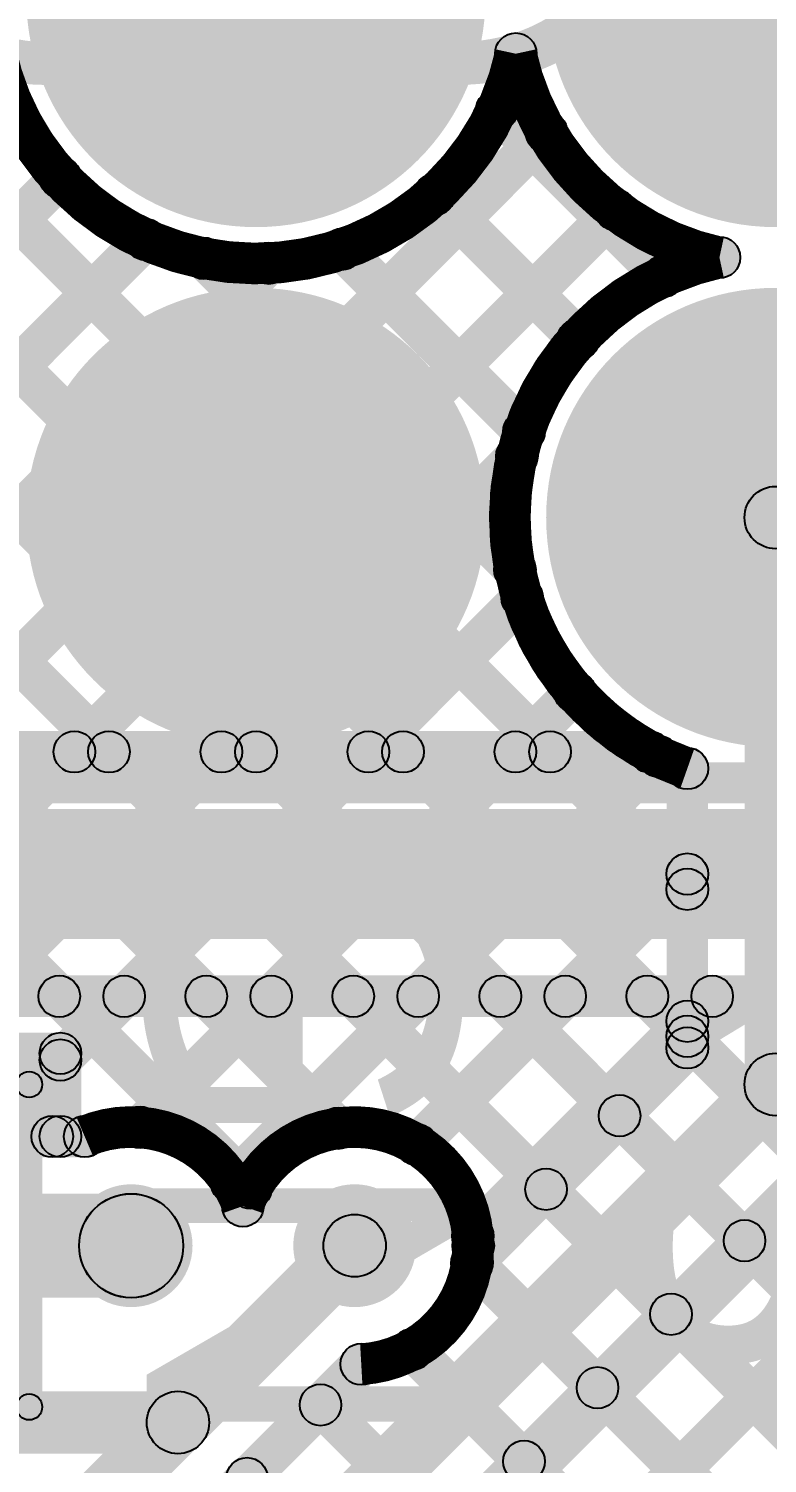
# Model space of a CAD drawing. Header units: millimetres. Extents: x -0.28 to 3.03, y -0.05 to 3.12.
# Drawn here: x 0.7173 to 0.8594, y 2.5072 to 2.783 of the extents above; entities that cross this region are included whole.
import ezdxf

# ---------------------------------------------------------------- set-up
doc = ezdxf.new("R2010")
doc.units = ezdxf.units.MM
doc.header["$MEASUREMENT"] = 0
for name, color, linetype in [('BottomLayer', 5, 'Continuous'), ('BottomSolder', 6, 'Continuous'), ('PadHoleLayer', 156, 'Continuous'), ('TopLayer', 1, 'Continuous'), ('TopOverlay', 2, 'Continuous'), ('TopPaste', 8, 'Continuous'), ('TopSolder', 216, 'Continuous'), ('ViaHoleLayer', 16, 'Continuous')]:
    doc.layers.add(name, color=color, linetype=linetype)

# ---------------------------------------------------------------- blocks, each defined once
blk = doc.blocks.new('HDR2X3_1')
at = {"layer": 'BottomLayer'}
h = blk.add_hatch(color=5, dxfattribs=at)
edge = h.paths.add_edge_path()
edge.add_arc((-0.1, 0.05), 0.04016, 0, 360)
h = blk.add_hatch(color=5, dxfattribs=at)
edge = h.paths.add_edge_path()
edge.add_arc((0, 0.05), 0.04016, 0, 360)
h = blk.add_hatch(color=5, dxfattribs=at)
edge = h.paths.add_edge_path()
edge.add_arc((0.1, 0.05), 0.04016, 0, 360)
blk.add_hatch(color=5, dxfattribs=at).paths.add_polyline_path([(-0.14016, -0.00984), (-0.05984, -0.00984), (-0.05984, -0.09016), (-0.14016, -0.09016)])
h = blk.add_hatch(color=5, dxfattribs=at)
edge = h.paths.add_edge_path()
edge.add_arc((0, -0.05), 0.04016, 0, 360)
h = blk.add_hatch(color=5, dxfattribs=at)
edge = h.paths.add_edge_path()
edge.add_arc((0.1, -0.05), 0.04016, 0, 360)
at = {"layer": 'BottomSolder'}
h = blk.add_hatch(color=6, dxfattribs=at)
edge = h.paths.add_edge_path()
edge.add_arc((-0.1, 0.05), 0.04416, 0, 360)
h = blk.add_hatch(color=6, dxfattribs=at)
edge = h.paths.add_edge_path()
edge.add_arc((0, 0.05), 0.04416, 0, 360)
h = blk.add_hatch(color=6, dxfattribs=at)
edge = h.paths.add_edge_path()
edge.add_arc((0.1, 0.05), 0.04416, 0, 360)
blk.add_hatch(color=6, dxfattribs=at).paths.add_polyline_path([(-0.14416, -0.00584), (-0.05584, -0.00584), (-0.05584, -0.09416), (-0.14416, -0.09416)])
h = blk.add_hatch(color=6, dxfattribs=at)
edge = h.paths.add_edge_path()
edge.add_arc((0, -0.05), 0.04416, 0, 360)
h = blk.add_hatch(color=6, dxfattribs=at)
edge = h.paths.add_edge_path()
edge.add_arc((0.1, -0.05), 0.04416, 0, 360)
at = {"layer": 'PadHoleLayer'}
h = blk.add_hatch(color=156, dxfattribs=at)
edge = h.paths.add_edge_path()
edge.add_arc((-0.1, 0.05), 0.02008, 0, 360)
h = blk.add_hatch(color=156, dxfattribs=at)
edge = h.paths.add_edge_path()
edge.add_arc((0, 0.05), 0.02008, 0, 360)
h = blk.add_hatch(color=156, dxfattribs=at)
edge = h.paths.add_edge_path()
edge.add_arc((0.1, 0.05), 0.02008, 0, 360)
h = blk.add_hatch(color=156, dxfattribs=at)
edge = h.paths.add_edge_path()
edge.add_arc((-0.1, -0.05), 0.02008, 0, 360)
h = blk.add_hatch(color=156, dxfattribs=at)
edge = h.paths.add_edge_path()
edge.add_arc((0, -0.05), 0.02008, 0, 360)
h = blk.add_hatch(color=156, dxfattribs=at)
edge = h.paths.add_edge_path()
edge.add_arc((0.1, -0.05), 0.02008, 0, 360)
at = {"layer": 'TopLayer'}
h = blk.add_hatch(color=1, dxfattribs=at)
edge = h.paths.add_edge_path()
edge.add_arc((-0.1, 0.05), 0.04016, 0, 360)
h = blk.add_hatch(color=1, dxfattribs=at)
edge = h.paths.add_edge_path()
edge.add_arc((0, 0.05), 0.04016, 0, 360)
h = blk.add_hatch(color=1, dxfattribs=at)
edge = h.paths.add_edge_path()
edge.add_arc((0.1, 0.05), 0.04016, 0, 360)
blk.add_hatch(color=1, dxfattribs=at).paths.add_polyline_path([(-0.14016, -0.00984), (-0.05984, -0.00984), (-0.05984, -0.09016), (-0.14016, -0.09016)])
h = blk.add_hatch(color=1, dxfattribs=at)
edge = h.paths.add_edge_path()
edge.add_arc((0, -0.05), 0.04016, 0, 360)
h = blk.add_hatch(color=1, dxfattribs=at)
edge = h.paths.add_edge_path()
edge.add_arc((0.1, -0.05), 0.04016, 0, 360)
at = {"layer": 'TopOverlay'}
h = blk.add_hatch(color=2, dxfattribs=at)
edge = h.paths.add_edge_path()
edge.add_arc((-0.155, 0.101), 0.00394, 0, 360)
h = blk.add_hatch(color=2, dxfattribs=at)
edge = h.paths.add_edge_path()
edge.add_arc((-0.155, 0.101), 0.00394, 0, 360)
for points in [[(0.155, 0.10494), (0.155, 0.09706), (-0.155, 0.09706), (-0.155, 0.10494)], [(-0.15894, 0.101), (-0.15106, 0.101), (-0.15106, -0.1), (-0.15894, -0.1)], [(0.15106, 0.101), (0.15894, 0.101), (0.15894, -0.1), (0.15106, -0.1)], [(0.155, -0.09606), (0.155, -0.10394), (-0.155, -0.10394), (-0.155, -0.09606)]]:
    blk.add_hatch(color=2, dxfattribs=at).paths.add_polyline_path(points)
h = blk.add_hatch(color=2, dxfattribs=at)
edge = h.paths.add_edge_path()
edge.add_arc((0.155, 0.101), 0.00394, 0, 360)
h = blk.add_hatch(color=2, dxfattribs=at)
edge = h.paths.add_edge_path()
edge.add_arc((0.155, 0.101), 0.00394, 0, 360)
h = blk.add_hatch(color=2, dxfattribs=at)
edge = h.paths.add_edge_path()
edge.add_arc((-0.155, -0.1), 0.00394, 0, 360)
h = blk.add_hatch(color=2, dxfattribs=at)
edge = h.paths.add_edge_path()
edge.add_arc((-0.155, -0.1), 0.00394, 0, 360)
h = blk.add_hatch(color=2, dxfattribs=at)
edge = h.paths.add_edge_path()
edge.add_arc((0.155, -0.1), 0.00394, 0, 360)
h = blk.add_hatch(color=2, dxfattribs=at)
edge = h.paths.add_edge_path()
edge.add_arc((0.155, -0.1), 0.00394, 0, 360)
at = {"layer": 'TopSolder'}
h = blk.add_hatch(color=216, dxfattribs=at)
edge = h.paths.add_edge_path()
edge.add_arc((-0.1, 0.05), 0.04416, 0, 360)
h = blk.add_hatch(color=216, dxfattribs=at)
edge = h.paths.add_edge_path()
edge.add_arc((0, 0.05), 0.04416, 0, 360)
h = blk.add_hatch(color=216, dxfattribs=at)
edge = h.paths.add_edge_path()
edge.add_arc((0.1, 0.05), 0.04416, 0, 360)
blk.add_hatch(color=216, dxfattribs=at).paths.add_polyline_path([(-0.14416, -0.00584), (-0.05584, -0.00584), (-0.05584, -0.09416), (-0.14416, -0.09416)])
h = blk.add_hatch(color=216, dxfattribs=at)
edge = h.paths.add_edge_path()
edge.add_arc((0, -0.05), 0.04416, 0, 360)
h = blk.add_hatch(color=216, dxfattribs=at)
edge = h.paths.add_edge_path()
edge.add_arc((0.1, -0.05), 0.04416, 0, 360)
at = {"layer": 'TopOverlay'}
for centre in [(-0.155, 0.101), (-0.155, 0.101), (0.155, 0.101), (0.155, 0.101), (-0.155, -0.1), (-0.155, -0.1), (0.155, -0.1), (0.155, -0.1)]:
    blk.add_circle(centre, 0.00394, dxfattribs=at)
blk = doc.blocks.new('I__0805_73')
at = {"layer": 'TopLayer'}
for points in [[(-0.06299, 0.02598), (-0.01575, 0.02598), (-0.01575, -0.02598), (-0.06299, -0.02598)], [(0.01575, 0.02598), (0.06299, 0.02598), (0.06299, -0.02598), (0.01575, -0.02598)]]:
    blk.add_hatch(color=1, dxfattribs=at).paths.add_polyline_path(points)
at = {"layer": 'TopOverlay'}
h = blk.add_hatch(color=2, dxfattribs=at)
edge = h.paths.add_edge_path()
edge.add_arc((-0.06784, 0.031), 0.0025, 0, 360)
h = blk.add_hatch(color=2, dxfattribs=at)
edge = h.paths.add_edge_path()
edge.add_arc((-0.06784, 0.031), 0.0025, 0, 360)
for points in [[(-0.06784, 0.0285), (-0.06784, 0.0335), (0.068, 0.0335), (0.068, 0.0285)], [(-0.06534, -0.031), (-0.07034, -0.031), (-0.07034, 0.031), (-0.06534, 0.031)], [(0.0705, -0.031), (0.0655, -0.031), (0.0655, 0.031), (0.0705, 0.031)], [(-0.06784, -0.0335), (-0.06784, -0.0285), (0.068, -0.0285), (0.068, -0.0335)]]:
    blk.add_hatch(color=2, dxfattribs=at).paths.add_polyline_path(points)
h = blk.add_hatch(color=2, dxfattribs=at)
edge = h.paths.add_edge_path()
edge.add_arc((0.068, 0.031), 0.0025, 0, 360)
h = blk.add_hatch(color=2, dxfattribs=at)
edge = h.paths.add_edge_path()
edge.add_arc((0.068, 0.031), 0.0025, 0, 360)
h = blk.add_hatch(color=2, dxfattribs=at)
edge = h.paths.add_edge_path()
edge.add_arc((-0.06784, -0.031), 0.0025, 0, 360)
h = blk.add_hatch(color=2, dxfattribs=at)
edge = h.paths.add_edge_path()
edge.add_arc((-0.06784, -0.031), 0.0025, 0, 360)
h = blk.add_hatch(color=2, dxfattribs=at)
edge = h.paths.add_edge_path()
edge.add_arc((0.068, -0.031), 0.0025, 0, 360)
h = blk.add_hatch(color=2, dxfattribs=at)
edge = h.paths.add_edge_path()
edge.add_arc((0.068, -0.031), 0.0025, 0, 360)
at = {"layer": 'TopPaste'}
for points in [[(-0.06299, 0.02598), (-0.01575, 0.02598), (-0.01575, -0.02598), (-0.06299, -0.02598)], [(0.01575, 0.02598), (0.06299, 0.02598), (0.06299, -0.02598), (0.01575, -0.02598)]]:
    blk.add_hatch(color=8, dxfattribs=at).paths.add_polyline_path(points)
at = {"layer": 'TopSolder'}
for points in [[(-0.06699, 0.02998), (-0.01175, 0.02998), (-0.01175, -0.02998), (-0.06699, -0.02998)], [(0.01175, 0.02998), (0.06699, 0.02998), (0.06699, -0.02998), (0.01175, -0.02998)]]:
    blk.add_hatch(color=216, dxfattribs=at).paths.add_polyline_path(points)
at = {"layer": 'TopOverlay'}
for centre in [(-0.06784, 0.031), (-0.06784, 0.031), (0.068, 0.031), (0.068, 0.031), (-0.06784, -0.031), (-0.06784, -0.031), (0.068, -0.031), (0.068, -0.031)]:
    blk.add_circle(centre, 0.0025, dxfattribs=at)

msp = doc.modelspace()

# ---------------------------------------------------------------- hatches: boundary and pattern name
at = {"layer": 'BottomLayer'}
for points in [[(0.61196, 2.84392), (0.61762, 2.84957), (0.84683, 2.62036), (0.84117, 2.6147)], [(0.60117, 2.82642), (0.60683, 2.83208), (0.84683, 2.59208), (0.84117, 2.58642)], [(0.60117, 2.79814), (0.60683, 2.80379), (0.83379, 2.57683), (0.82813, 2.57117)], [(0.60117, 2.76985), (0.60683, 2.77551), (0.81965, 2.56269), (0.81399, 2.55703)], [(0.80451, 2.7645), (0.81017, 2.77016), (0.84216, 2.73817), (0.8365, 2.73251)], [(0.60683, 2.54732), (0.60117, 2.55298), (0.81408, 2.76589), (0.81974, 2.76023)], [(0.60683, 2.63218), (0.60117, 2.63783), (0.72053, 2.75719), (0.72618, 2.75153)], [(0.79249, 2.74824), (0.79815, 2.75389), (0.82589, 2.72615), (0.82024, 2.72049)], [(0.66245, 2.57466), (0.6568, 2.58032), (0.82742, 2.75094), (0.83308, 2.74529)], [(0.60117, 2.74157), (0.60683, 2.74722), (0.77964, 2.57442), (0.77398, 2.56876)], [(0.60683, 2.60389), (0.60117, 2.60955), (0.73692, 2.74529), (0.74257, 2.73964)], [(0.77469, 2.73775), (0.78035, 2.74341), (0.81541, 2.70835), (0.80975, 2.70269)], [(0.60683, 2.57561), (0.60117, 2.58126), (0.76064, 2.74073), (0.76629, 2.73507)], [(0.74816, 2.736), (0.75381, 2.74166), (0.81366, 2.68181), (0.808, 2.67616)], [(0.60117, 2.71328), (0.60683, 2.71894), (0.76288, 2.56289), (0.75722, 2.55723)], [(0.69074, 2.57466), (0.68508, 2.58032), (0.8084, 2.70363), (0.81405, 2.69798)], [(0.60117, 2.685), (0.60683, 2.69066), (0.72466, 2.57282), (0.71901, 2.56716)], [(0.867, 2.58), (0.855, 2.58), (0.855, 2.689), (0.867, 2.689)], [(0.71152, 2.56716), (0.70587, 2.57282), (0.80941, 2.67636), (0.81506, 2.67071)], [(0.74156, 2.56892), (0.7359, 2.57457), (0.81958, 2.65825), (0.82523, 2.65259)], [(0.75918, 2.55825), (0.75352, 2.56391), (0.83556, 2.64594), (0.84121, 2.64028)], [(0.848, 2.58704), (0.84, 2.58704), (0.84, 2.64075), (0.848, 2.64075)], [(0.57324, 2.25917), (0.56758, 2.26483), (0.93467, 2.63192), (0.94033, 2.62626)], [(0.7948, 2.56559), (0.78914, 2.57125), (0.84117, 2.62327), (0.84683, 2.61762)], [(0.69837, 2.35602), (0.69271, 2.36168), (0.93467, 2.60364), (0.94033, 2.59798)], [(0.80556, 2.54807), (0.7999, 2.55372), (0.84117, 2.59499), (0.84683, 2.58933)], [(0.80538, 2.54277), (0.79973, 2.54843), (0.84117, 2.58987), (0.84683, 2.58421)], [(0.78124, 2.49176), (0.77276, 2.50024), (0.85676, 2.58424), (0.86524, 2.57576)], [(0.7054, 2.56599), (0.7054, 2.57399), (0.72807, 2.57399), (0.72807, 2.56599)], [(0.79187, 2.48117), (0.78621, 2.48683), (0.87017, 2.57079), (0.87583, 2.56513)], [(0.6794, 2.53899), (0.6794, 2.55899), (0.73699, 2.55899), (0.73699, 2.53899)], [(0.74406, 2.54192), (0.72992, 2.55606), (0.72993, 2.55607), (0.74407, 2.54193)], [(0.75024, 2.51076), (0.74176, 2.51924), (0.77576, 2.55324), (0.78424, 2.54476)], [(0.85217, 2.54713), (0.85783, 2.55279), (0.90869, 2.50193), (0.90304, 2.49627)], [(0.83803, 2.53299), (0.84369, 2.53865), (0.89455, 2.48779), (0.88889, 2.48213)], [(0.82389, 2.51885), (0.82955, 2.52451), (0.88041, 2.47364), (0.87475, 2.46799)], [(0.59403, 2.509), (0.59403, 2.521), (0.746, 2.521), (0.746, 2.509)], [(0.80975, 2.50471), (0.8154, 2.51036), (0.86627, 2.4595), (0.86061, 2.45384)]]:
    msp.add_hatch(color=5, dxfattribs=at).paths.add_polyline_path(points)
h = msp.add_hatch(color=5, dxfattribs=at)
edge = h.paths.add_edge_path()
edge.add_arc((0.811, 2.77818), 0.004, 0, 360)
h = msp.add_hatch(color=5, dxfattribs=at)
edge = h.paths.add_edge_path()
edge.add_arc((0.811, 2.77818), 0.004, 0, 360)
h = msp.add_hatch(color=5, dxfattribs=at)
edge = h.paths.add_edge_path()
edge.add_arc((0.80734, 2.76733), 0.004, 0, 360)
h = msp.add_hatch(color=5, dxfattribs=at)
edge = h.paths.add_edge_path()
edge.add_arc((0.81691, 2.76306), 0.004, 0, 360)
h = msp.add_hatch(color=5, dxfattribs=at)
edge = h.paths.add_edge_path()
edge.add_arc((0.72336, 2.75436), 0.004, 0, 360)
h = msp.add_hatch(color=5, dxfattribs=at)
edge = h.paths.add_edge_path()
edge.add_arc((0.79532, 2.75106), 0.004, 0, 360)
h = msp.add_hatch(color=5, dxfattribs=at)
edge = h.paths.add_edge_path()
edge.add_arc((0.83025, 2.74812), 0.004, 0, 360)
h = msp.add_hatch(color=5, dxfattribs=at)
edge = h.paths.add_edge_path()
edge.add_arc((0.73975, 2.74247), 0.004, 0, 360)
h = msp.add_hatch(color=5, dxfattribs=at)
edge = h.paths.add_edge_path()
edge.add_arc((0.77752, 2.74058), 0.004, 0, 360)
h = msp.add_hatch(color=5, dxfattribs=at)
edge = h.paths.add_edge_path()
edge.add_arc((0.75098, 2.73883), 0.004, 0, 360)
h = msp.add_hatch(color=5, dxfattribs=at)
edge = h.paths.add_edge_path()
edge.add_arc((0.76347, 2.7379), 0.004, 0, 360)
h = msp.add_hatch(color=5, dxfattribs=at)
edge = h.paths.add_edge_path()
edge.add_arc((0.85018, 2.739), 0.004, 0, 360)
h = msp.add_hatch(color=5, dxfattribs=at)
edge = h.paths.add_edge_path()
edge.add_arc((0.85018, 2.739), 0.004, 0, 360)
h = msp.add_hatch(color=5, dxfattribs=at)
edge = h.paths.add_edge_path()
edge.add_arc((0.83933, 2.73534), 0.004, 0, 360)
h = msp.add_hatch(color=5, dxfattribs=at)
edge = h.paths.add_edge_path()
edge.add_arc((0.82306, 2.72332), 0.004, 0, 360)
h = msp.add_hatch(color=5, dxfattribs=at)
edge = h.paths.add_edge_path()
edge.add_arc((0.81258, 2.70552), 0.004, 0, 360)
h = msp.add_hatch(color=5, dxfattribs=at)
edge = h.paths.add_edge_path()
edge.add_arc((0.81122, 2.70081), 0.004, 0, 360)
h = msp.add_hatch(color=5, dxfattribs=at)
edge = h.paths.add_edge_path()
edge.add_arc((0.861, 2.689), 0.006, 0, 360)
h = msp.add_hatch(color=5, dxfattribs=at)
edge = h.paths.add_edge_path()
edge.add_arc((0.81083, 2.67898), 0.004, 0, 360)
h = msp.add_hatch(color=5, dxfattribs=at)
edge = h.paths.add_edge_path()
edge.add_arc((0.81224, 2.67353), 0.004, 0, 360)
h = msp.add_hatch(color=5, dxfattribs=at)
edge = h.paths.add_edge_path()
edge.add_arc((0.82241, 2.65542), 0.004, 0, 360)
h = msp.add_hatch(color=5, dxfattribs=at)
edge = h.paths.add_edge_path()
edge.add_arc((0.83838, 2.64311), 0.004, 0, 360)
h = msp.add_hatch(color=5, dxfattribs=at)
edge = h.paths.add_edge_path()
edge.add_arc((0.844, 2.64075), 0.004, 0, 360)
h = msp.add_hatch(color=5, dxfattribs=at)
edge = h.paths.add_edge_path()
edge.add_arc((0.844, 2.64075), 0.004, 0, 360)
h = msp.add_hatch(color=5, dxfattribs=at)
edge = h.paths.add_edge_path()
edge.add_arc((0.844, 2.62045), 0.004, 0, 360)
h = msp.add_hatch(color=5, dxfattribs=at)
edge = h.paths.add_edge_path()
edge.add_arc((0.844, 2.61753), 0.004, 0, 360)
h = msp.add_hatch(color=5, dxfattribs=at)
edge = h.paths.add_edge_path()
edge.add_arc((0.844, 2.59216), 0.004, 0, 360)
h = msp.add_hatch(color=5, dxfattribs=at)
edge = h.paths.add_edge_path()
edge.add_arc((0.844, 2.58925), 0.004, 0, 360)
h = msp.add_hatch(color=5, dxfattribs=at)
edge = h.paths.add_edge_path()
edge.add_arc((0.844, 2.58704), 0.004, 0, 360)
h = msp.add_hatch(color=5, dxfattribs=at)
edge = h.paths.add_edge_path()
edge.add_arc((0.844, 2.58704), 0.004, 0, 360)
h = msp.add_hatch(color=5, dxfattribs=at)
edge = h.paths.add_edge_path()
edge.add_arc((0.861, 2.58), 0.006, 0, 360)
h = msp.add_hatch(color=5, dxfattribs=at)
edge = h.paths.add_edge_path()
edge.add_arc((0.861, 2.58), 0.006, 0, 360)
h = msp.add_hatch(color=5, dxfattribs=at)
edge = h.paths.add_edge_path()
edge.add_arc((0.83096, 2.574), 0.004, 0, 360)
h = msp.add_hatch(color=5, dxfattribs=at)
edge = h.paths.add_edge_path()
edge.add_arc((0.72183, 2.56999), 0.004, 0, 360)
h = msp.add_hatch(color=5, dxfattribs=at)
edge = h.paths.add_edge_path()
edge.add_arc((0.72807, 2.56999), 0.004, 0, 360)
h = msp.add_hatch(color=5, dxfattribs=at)
edge = h.paths.add_edge_path()
edge.add_arc((0.72807, 2.56999), 0.004, 0, 360)
h = msp.add_hatch(color=5, dxfattribs=at)
edge = h.paths.add_edge_path()
edge.add_arc((0.73873, 2.57175), 0.004, 0, 360)
h = msp.add_hatch(color=5, dxfattribs=at)
edge = h.paths.add_edge_path()
edge.add_arc((0.77681, 2.57159), 0.004, 0, 360)
h = msp.add_hatch(color=5, dxfattribs=at)
edge = h.paths.add_edge_path()
edge.add_arc((0.79197, 2.56842), 0.004, 0, 360)
h = msp.add_hatch(color=5, dxfattribs=at)
edge = h.paths.add_edge_path()
edge.add_arc((0.75635, 2.56108), 0.004, 0, 360)
h = msp.add_hatch(color=5, dxfattribs=at)
edge = h.paths.add_edge_path()
edge.add_arc((0.76005, 2.56006), 0.004, 0, 360)
h = msp.add_hatch(color=5, dxfattribs=at)
edge = h.paths.add_edge_path()
edge.add_arc((0.81682, 2.55986), 0.004, 0, 360)
h = msp.add_hatch(color=5, dxfattribs=at)
edge = h.paths.add_edge_path()
edge.add_arc((0.737, 2.549), 0.01181, 0, 360)
h = msp.add_hatch(color=5, dxfattribs=at)
edge = h.paths.add_edge_path()
edge.add_arc((0.7585, 2.55662), 0.004, 0, 360)
h = msp.add_hatch(color=5, dxfattribs=at)
edge = h.paths.add_edge_path()
edge.add_arc((0.7585, 2.55662), 0.004, 0, 360)
h = msp.add_hatch(color=5, dxfattribs=at)
edge = h.paths.add_edge_path()
edge.add_arc((0.78, 2.549), 0.01181, 0, 360)
h = msp.add_hatch(color=5, dxfattribs=at)
edge = h.paths.add_edge_path()
edge.add_arc((0.73699, 2.54899), 0.01, 0, 360)
h = msp.add_hatch(color=5, dxfattribs=at)
edge = h.paths.add_edge_path()
edge.add_arc((0.73699, 2.54899), 0.01, 0, 360)
h = msp.add_hatch(color=5, dxfattribs=at)
edge = h.paths.add_edge_path()
edge.add_arc((0.737, 2.549), 0.01, 0, 360)
h = msp.add_hatch(color=5, dxfattribs=at)
edge = h.paths.add_edge_path()
edge.add_arc((0.78, 2.549), 0.006, 0, 360)
h = msp.add_hatch(color=5, dxfattribs=at)
edge = h.paths.add_edge_path()
edge.add_arc((0.80273, 2.55089), 0.004, 0, 360)
h = msp.add_hatch(color=5, dxfattribs=at)
edge = h.paths.add_edge_path()
edge.add_arc((0.80281, 2.549), 0.004, 0, 360)
h = msp.add_hatch(color=5, dxfattribs=at)
edge = h.paths.add_edge_path()
edge.add_arc((0.80281, 2.549), 0.004, 0, 360)
h = msp.add_hatch(color=5, dxfattribs=at)
edge = h.paths.add_edge_path()
edge.add_arc((0.855, 2.54996), 0.004, 0, 360)
h = msp.add_hatch(color=5, dxfattribs=at)
edge = h.paths.add_edge_path()
edge.add_arc((0.80256, 2.5456), 0.004, 0, 360)
h = msp.add_hatch(color=5, dxfattribs=at)
edge = h.paths.add_edge_path()
edge.add_arc((0.80256, 2.5456), 0.004, 0, 360)
h = msp.add_hatch(color=5, dxfattribs=at)
edge = h.paths.add_edge_path()
edge.add_arc((0.84086, 2.53582), 0.004, 0, 360)
h = msp.add_hatch(color=5, dxfattribs=at)
edge = h.paths.add_edge_path()
edge.add_arc((0.82672, 2.52168), 0.004, 0, 360)
h = msp.add_hatch(color=5, dxfattribs=at)
edge = h.paths.add_edge_path()
edge.add_arc((0.746, 2.515), 0.006, 0, 360)
h = msp.add_hatch(color=5, dxfattribs=at)
edge = h.paths.add_edge_path()
edge.add_arc((0.746, 2.515), 0.006, 0, 360)
h = msp.add_hatch(color=5, dxfattribs=at)
edge = h.paths.add_edge_path()
edge.add_arc((0.81258, 2.50753), 0.004, 0, 360)
at = {"layer": 'TopLayer'}
for points in [[(0.27485, 3.09617), (0.28051, 3.10183), (0.73556, 2.64677), (0.72991, 2.64112)], [(0.30314, 3.09617), (0.30879, 3.10183), (0.76385, 2.64677), (0.75819, 2.64112)], [(0.33142, 3.09617), (0.33708, 3.10183), (0.79213, 2.64677), (0.78647, 2.64112)], [(0.3597, 3.09617), (0.36536, 3.10183), (0.82042, 2.64677), (0.81476, 2.64112)], [(0.80451, 2.7645), (0.81017, 2.77016), (0.84216, 2.73817), (0.8365, 2.73251)], [(0.70062, 2.64112), (0.69497, 2.64677), (0.81408, 2.76589), (0.81974, 2.76023)], [(0.22307, 2.24841), (0.21741, 2.25407), (0.72053, 2.75719), (0.72618, 2.75153)], [(0.79249, 2.74824), (0.79815, 2.75389), (0.82589, 2.72615), (0.82024, 2.72049)], [(0.72891, 2.64112), (0.72325, 2.64677), (0.82742, 2.75094), (0.83308, 2.74529)], [(0.64405, 2.64112), (0.6384, 2.64677), (0.73692, 2.74529), (0.74257, 2.73964)], [(0.77469, 2.73775), (0.78035, 2.74341), (0.81541, 2.70835), (0.80975, 2.70269)], [(0.67234, 2.64112), (0.66668, 2.64677), (0.76064, 2.74073), (0.76629, 2.73507)], [(0.74816, 2.736), (0.75381, 2.74166), (0.81366, 2.68181), (0.808, 2.67616)], [(0.75719, 2.64112), (0.75153, 2.64677), (0.8084, 2.70363), (0.81405, 2.69798)], [(0.78548, 2.64112), (0.77982, 2.64677), (0.80941, 2.67636), (0.81506, 2.67071)], [(0.81376, 2.64112), (0.8081, 2.64677), (0.81958, 2.65825), (0.82523, 2.65259)], [(0.62468, 2.63995), (0.62468, 2.64795), (0.83677, 2.64795), (0.83677, 2.63995)], [(0.74429, 2.40194), (0.73864, 2.4076), (0.97432, 2.64329), (0.97998, 2.63763)], [(0.74429, 2.43023), (0.73864, 2.43589), (0.94512, 2.64237), (0.95077, 2.63671)], [(0.62468, 2.60795), (0.62468, 2.63295), (0.89245, 2.63295), (0.89245, 2.60795)], [(0.63441, 2.59295), (0.63441, 2.60095), (0.89245, 2.60095), (0.89245, 2.59295)], [(0.72034, 2.59412), (0.72599, 2.59977), (0.76288, 2.56289), (0.75722, 2.55723)], [(0.72622, 2.58186), (0.72057, 2.58752), (0.73282, 2.59977), (0.73848, 2.59412)], [(0.74156, 2.56892), (0.7359, 2.57457), (0.7611, 2.59977), (0.76676, 2.59412)], [(0.74276, 2.45698), (0.7371, 2.46264), (0.87424, 2.59977), (0.8799, 2.59412)], [(0.74862, 2.59412), (0.75428, 2.59977), (0.77964, 2.57442), (0.77398, 2.56876)], [(0.75918, 2.55825), (0.75352, 2.56391), (0.78939, 2.59977), (0.79504, 2.59412)], [(0.77691, 2.59412), (0.78256, 2.59977), (0.97915, 2.40319), (0.97349, 2.39753)], [(0.7948, 2.56559), (0.78914, 2.57125), (0.81767, 2.59977), (0.82333, 2.59412)], [(0.80556, 2.54807), (0.7999, 2.55372), (0.84596, 2.59977), (0.85161, 2.59412)], [(0.80519, 2.59412), (0.81085, 2.59977), (0.99329, 2.41733), (0.98763, 2.41167)], [(0.83347, 2.59412), (0.83913, 2.59977), (1.00743, 2.43147), (1.00177, 2.42582)], [(0.65415, 2.58197), (0.65415, 2.58997), (0.72339, 2.58997), (0.72339, 2.58197)], [(0.72739, 2.57), (0.71939, 2.57), (0.71939, 2.58597), (0.72739, 2.58597)], [(0.72339, 2.566), (0.72339, 2.574), (0.72808, 2.574), (0.72808, 2.566)], [(0.68878, 2.539), (0.68878, 2.559), (0.737, 2.559), (0.737, 2.539)], [(0.74407, 2.54192), (0.72992, 2.55607), (0.72993, 2.55607), (0.74407, 2.54193)], [(0.72388, 2.4844), (0.7154, 2.49288), (0.77576, 2.55324), (0.78424, 2.54476)], [(0.79976, 2.54298), (0.80542, 2.54864), (0.96501, 2.38905), (0.95935, 2.38339)], [(0.78823, 2.52622), (0.79389, 2.53188), (0.94571, 2.38006), (0.94006, 2.3744)], [(0.73947, 2.47877), (0.73381, 2.48442), (0.77844, 2.52905), (0.78409, 2.5234)], [(0.77061, 2.51556), (0.77626, 2.52122), (0.91743, 2.38006), (0.91177, 2.3744)]]:
    msp.add_hatch(color=1, dxfattribs=at).paths.add_polyline_path(points)
h = msp.add_hatch(color=1, dxfattribs=at)
edge = h.paths.add_edge_path()
edge.add_arc((0.811, 2.77818), 0.004, 0, 360)
h = msp.add_hatch(color=1, dxfattribs=at)
edge = h.paths.add_edge_path()
edge.add_arc((0.811, 2.77818), 0.004, 0, 360)
h = msp.add_hatch(color=1, dxfattribs=at)
edge = h.paths.add_edge_path()
edge.add_arc((0.80734, 2.76733), 0.004, 0, 360)
h = msp.add_hatch(color=1, dxfattribs=at)
edge = h.paths.add_edge_path()
edge.add_arc((0.81691, 2.76306), 0.004, 0, 360)
h = msp.add_hatch(color=1, dxfattribs=at)
edge = h.paths.add_edge_path()
edge.add_arc((0.72336, 2.75436), 0.004, 0, 360)
h = msp.add_hatch(color=1, dxfattribs=at)
edge = h.paths.add_edge_path()
edge.add_arc((0.79532, 2.75106), 0.004, 0, 360)
h = msp.add_hatch(color=1, dxfattribs=at)
edge = h.paths.add_edge_path()
edge.add_arc((0.83025, 2.74812), 0.004, 0, 360)
h = msp.add_hatch(color=1, dxfattribs=at)
edge = h.paths.add_edge_path()
edge.add_arc((0.73975, 2.74247), 0.004, 0, 360)
h = msp.add_hatch(color=1, dxfattribs=at)
edge = h.paths.add_edge_path()
edge.add_arc((0.77752, 2.74058), 0.004, 0, 360)
h = msp.add_hatch(color=1, dxfattribs=at)
edge = h.paths.add_edge_path()
edge.add_arc((0.75098, 2.73883), 0.004, 0, 360)
h = msp.add_hatch(color=1, dxfattribs=at)
edge = h.paths.add_edge_path()
edge.add_arc((0.76347, 2.7379), 0.004, 0, 360)
h = msp.add_hatch(color=1, dxfattribs=at)
edge = h.paths.add_edge_path()
edge.add_arc((0.85018, 2.739), 0.004, 0, 360)
h = msp.add_hatch(color=1, dxfattribs=at)
edge = h.paths.add_edge_path()
edge.add_arc((0.85018, 2.739), 0.004, 0, 360)
h = msp.add_hatch(color=1, dxfattribs=at)
edge = h.paths.add_edge_path()
edge.add_arc((0.83933, 2.73534), 0.004, 0, 360)
h = msp.add_hatch(color=1, dxfattribs=at)
edge = h.paths.add_edge_path()
edge.add_arc((0.82306, 2.72332), 0.004, 0, 360)
h = msp.add_hatch(color=1, dxfattribs=at)
edge = h.paths.add_edge_path()
edge.add_arc((0.81258, 2.70552), 0.004, 0, 360)
h = msp.add_hatch(color=1, dxfattribs=at)
edge = h.paths.add_edge_path()
edge.add_arc((0.81122, 2.70081), 0.004, 0, 360)
h = msp.add_hatch(color=1, dxfattribs=at)
edge = h.paths.add_edge_path()
edge.add_arc((0.81083, 2.67898), 0.004, 0, 360)
h = msp.add_hatch(color=1, dxfattribs=at)
edge = h.paths.add_edge_path()
edge.add_arc((0.81224, 2.67353), 0.004, 0, 360)
h = msp.add_hatch(color=1, dxfattribs=at)
edge = h.paths.add_edge_path()
edge.add_arc((0.82241, 2.65542), 0.004, 0, 360)
h = msp.add_hatch(color=1, dxfattribs=at)
edge = h.paths.add_edge_path()
edge.add_arc((0.72608, 2.64395), 0.004, 0, 360)
h = msp.add_hatch(color=1, dxfattribs=at)
edge = h.paths.add_edge_path()
edge.add_arc((0.73273, 2.64395), 0.004, 0, 360)
h = msp.add_hatch(color=1, dxfattribs=at)
edge = h.paths.add_edge_path()
edge.add_arc((0.75436, 2.64395), 0.004, 0, 360)
h = msp.add_hatch(color=1, dxfattribs=at)
edge = h.paths.add_edge_path()
edge.add_arc((0.76102, 2.64395), 0.004, 0, 360)
h = msp.add_hatch(color=1, dxfattribs=at)
edge = h.paths.add_edge_path()
edge.add_arc((0.78265, 2.64395), 0.004, 0, 360)
h = msp.add_hatch(color=1, dxfattribs=at)
edge = h.paths.add_edge_path()
edge.add_arc((0.7893, 2.64395), 0.004, 0, 360)
h = msp.add_hatch(color=1, dxfattribs=at)
edge = h.paths.add_edge_path()
edge.add_arc((0.81093, 2.64395), 0.004, 0, 360)
h = msp.add_hatch(color=1, dxfattribs=at)
edge = h.paths.add_edge_path()
edge.add_arc((0.81759, 2.64395), 0.004, 0, 360)
h = msp.add_hatch(color=1, dxfattribs=at)
edge = h.paths.add_edge_path()
edge.add_arc((0.83677, 2.64395), 0.004, 0, 360)
h = msp.add_hatch(color=1, dxfattribs=at)
edge = h.paths.add_edge_path()
edge.add_arc((0.83677, 2.64395), 0.004, 0, 360)
h = msp.add_hatch(color=1, dxfattribs=at)
edge = h.paths.add_edge_path()
edge.add_arc((0.72317, 2.59695), 0.004, 0, 360)
h = msp.add_hatch(color=1, dxfattribs=at)
edge = h.paths.add_edge_path()
edge.add_arc((0.73565, 2.59695), 0.004, 0, 360)
h = msp.add_hatch(color=1, dxfattribs=at)
edge = h.paths.add_edge_path()
edge.add_arc((0.75145, 2.59695), 0.004, 0, 360)
h = msp.add_hatch(color=1, dxfattribs=at)
edge = h.paths.add_edge_path()
edge.add_arc((0.76393, 2.59695), 0.004, 0, 360)
h = msp.add_hatch(color=1, dxfattribs=at)
edge = h.paths.add_edge_path()
edge.add_arc((0.77973, 2.59695), 0.004, 0, 360)
h = msp.add_hatch(color=1, dxfattribs=at)
edge = h.paths.add_edge_path()
edge.add_arc((0.79222, 2.59695), 0.004, 0, 360)
h = msp.add_hatch(color=1, dxfattribs=at)
edge = h.paths.add_edge_path()
edge.add_arc((0.80802, 2.59695), 0.004, 0, 360)
h = msp.add_hatch(color=1, dxfattribs=at)
edge = h.paths.add_edge_path()
edge.add_arc((0.8205, 2.59695), 0.004, 0, 360)
h = msp.add_hatch(color=1, dxfattribs=at)
edge = h.paths.add_edge_path()
edge.add_arc((0.8363, 2.59695), 0.004, 0, 360)
h = msp.add_hatch(color=1, dxfattribs=at)
edge = h.paths.add_edge_path()
edge.add_arc((0.84878, 2.59695), 0.004, 0, 360)
h = msp.add_hatch(color=1, dxfattribs=at)
edge = h.paths.add_edge_path()
edge.add_arc((0.72339, 2.58597), 0.004, 0, 360)
h = msp.add_hatch(color=1, dxfattribs=at)
edge = h.paths.add_edge_path()
edge.add_arc((0.72339, 2.58597), 0.004, 0, 360)
h = msp.add_hatch(color=1, dxfattribs=at)
edge = h.paths.add_edge_path()
edge.add_arc((0.72339, 2.58469), 0.004, 0, 360)
h = msp.add_hatch(color=1, dxfattribs=at)
edge = h.paths.add_edge_path()
edge.add_arc((0.72339, 2.57), 0.004, 0, 360)
h = msp.add_hatch(color=1, dxfattribs=at)
edge = h.paths.add_edge_path()
edge.add_arc((0.72339, 2.57), 0.004, 0, 360)
h = msp.add_hatch(color=1, dxfattribs=at)
edge = h.paths.add_edge_path()
edge.add_arc((0.72808, 2.57), 0.004, 0, 360)
h = msp.add_hatch(color=1, dxfattribs=at)
edge = h.paths.add_edge_path()
edge.add_arc((0.72808, 2.57), 0.004, 0, 360)
h = msp.add_hatch(color=1, dxfattribs=at)
edge = h.paths.add_edge_path()
edge.add_arc((0.73873, 2.57175), 0.004, 0, 360)
h = msp.add_hatch(color=1, dxfattribs=at)
edge = h.paths.add_edge_path()
edge.add_arc((0.77681, 2.57159), 0.004, 0, 360)
h = msp.add_hatch(color=1, dxfattribs=at)
edge = h.paths.add_edge_path()
edge.add_arc((0.79197, 2.56842), 0.004, 0, 360)
h = msp.add_hatch(color=1, dxfattribs=at)
edge = h.paths.add_edge_path()
edge.add_arc((0.75635, 2.56108), 0.004, 0, 360)
h = msp.add_hatch(color=1, dxfattribs=at)
edge = h.paths.add_edge_path()
edge.add_arc((0.76005, 2.56006), 0.004, 0, 360)
h = msp.add_hatch(color=1, dxfattribs=at)
edge = h.paths.add_edge_path()
edge.add_arc((0.737, 2.549), 0.01181, 0, 360)
h = msp.add_hatch(color=1, dxfattribs=at)
edge = h.paths.add_edge_path()
edge.add_arc((0.7585, 2.55662), 0.004, 0, 360)
h = msp.add_hatch(color=1, dxfattribs=at)
edge = h.paths.add_edge_path()
edge.add_arc((0.7585, 2.55662), 0.004, 0, 360)
h = msp.add_hatch(color=1, dxfattribs=at)
edge = h.paths.add_edge_path()
edge.add_arc((0.78, 2.549), 0.01181, 0, 360)
h = msp.add_hatch(color=1, dxfattribs=at)
edge = h.paths.add_edge_path()
edge.add_arc((0.737, 2.549), 0.01, 0, 360)
h = msp.add_hatch(color=1, dxfattribs=at)
edge = h.paths.add_edge_path()
edge.add_arc((0.737, 2.549), 0.01, 0, 360)
h = msp.add_hatch(color=1, dxfattribs=at)
edge = h.paths.add_edge_path()
edge.add_arc((0.737, 2.549), 0.01, 0, 360)
h = msp.add_hatch(color=1, dxfattribs=at)
edge = h.paths.add_edge_path()
edge.add_arc((0.78, 2.549), 0.006, 0, 360)
h = msp.add_hatch(color=1, dxfattribs=at)
edge = h.paths.add_edge_path()
edge.add_arc((0.80273, 2.55089), 0.004, 0, 360)
h = msp.add_hatch(color=1, dxfattribs=at)
edge = h.paths.add_edge_path()
edge.add_arc((0.80281, 2.549), 0.004, 0, 360)
h = msp.add_hatch(color=1, dxfattribs=at)
edge = h.paths.add_edge_path()
edge.add_arc((0.80281, 2.549), 0.004, 0, 360)
h = msp.add_hatch(color=1, dxfattribs=at)
edge = h.paths.add_edge_path()
edge.add_arc((0.80259, 2.54581), 0.004, 0, 360)
h = msp.add_hatch(color=1, dxfattribs=at)
edge = h.paths.add_edge_path()
edge.add_arc((0.79106, 2.52905), 0.004, 0, 360)
h = msp.add_hatch(color=1, dxfattribs=at)
edge = h.paths.add_edge_path()
edge.add_arc((0.78127, 2.52622), 0.004, 0, 360)
h = msp.add_hatch(color=1, dxfattribs=at)
edge = h.paths.add_edge_path()
edge.add_arc((0.78127, 2.52622), 0.004, 0, 360)
h = msp.add_hatch(color=1, dxfattribs=at)
edge = h.paths.add_edge_path()
edge.add_arc((0.77343, 2.51839), 0.004, 0, 360)
h = msp.add_hatch(color=1, dxfattribs=at)
edge = h.paths.add_edge_path()
edge.add_arc((0.75929, 2.50425), 0.004, 0, 360)
at = {"layer": 'ViaHoleLayer'}
h = msp.add_hatch(color=16, dxfattribs=at)
edge = h.paths.add_edge_path()
edge.add_arc((0.737, 2.549), 0.00591, 0, 360)
h = msp.add_hatch(color=16, dxfattribs=at)
edge = h.paths.add_edge_path()
edge.add_arc((0.78, 2.549), 0.00591, 0, 360)

# ---------------------------------------------------------------- linework, layer by layer
at = {"layer": 'BottomLayer', "const_width": 0.008}
for points in [[(0.811, 2.77818, -9.348427), (0.811, 2.79982)], [(0.85018, 2.739, -0.294208), (0.811, 2.77818)], [(0.844, 2.64075, -0.756155), (0.85018, 2.739)], [(0.72807, 2.56999, -0.432297), (0.7585, 2.55662)], [(0.7585, 2.55662, -0.842679), (0.80281, 2.549)], [(0.80281, 2.549, -0.037448), (0.80256, 2.5456)]]:
    msp.add_lwpolyline(points, format="xyb", dxfattribs=at)
at = {"layer": 'BottomLayer'}
for centre, radius in [((0.811, 2.77818), 0.004), ((0.811, 2.77818), 0.004), ((0.80734, 2.76733), 0.004), ((0.81691, 2.76306), 0.004), ((0.72336, 2.75436), 0.004), ((0.79532, 2.75106), 0.004), ((0.83025, 2.74812), 0.004), ((0.73975, 2.74247), 0.004), ((0.77752, 2.74058), 0.004), ((0.75098, 2.73883), 0.004), ((0.76347, 2.7379), 0.004), ((0.85018, 2.739), 0.004), ((0.85018, 2.739), 0.004), ((0.83933, 2.73534), 0.004), ((0.82306, 2.72332), 0.004), ((0.81258, 2.70552), 0.004), ((0.81122, 2.70081), 0.004), ((0.861, 2.689), 0.006), ((0.81083, 2.67898), 0.004), ((0.81224, 2.67353), 0.004), ((0.82241, 2.65542), 0.004), ((0.83838, 2.64311), 0.004), ((0.844, 2.64075), 0.004), ((0.844, 2.64075), 0.004), ((0.844, 2.62045), 0.004), ((0.844, 2.61753), 0.004), ((0.844, 2.59216), 0.004), ((0.844, 2.58925), 0.004), ((0.844, 2.58704), 0.004), ((0.844, 2.58704), 0.004), ((0.861, 2.58), 0.006), ((0.861, 2.58), 0.006), ((0.83096, 2.574), 0.004), ((0.72183, 2.56999), 0.004), ((0.72807, 2.56999), 0.004), ((0.72807, 2.56999), 0.004), ((0.73873, 2.57175), 0.004), ((0.77681, 2.57159), 0.004), ((0.79197, 2.56842), 0.004), ((0.75635, 2.56108), 0.004), ((0.76005, 2.56006), 0.004), ((0.81682, 2.55986), 0.004), ((0.7585, 2.55662), 0.004), ((0.7585, 2.55662), 0.004), ((0.73699, 2.54899), 0.01), ((0.73699, 2.54899), 0.01), ((0.737, 2.549), 0.01), ((0.78, 2.549), 0.006), ((0.80273, 2.55089), 0.004), ((0.80281, 2.549), 0.004), ((0.80281, 2.549), 0.004), ((0.855, 2.54996), 0.004), ((0.80256, 2.5456), 0.004), ((0.80256, 2.5456), 0.004), ((0.84086, 2.53582), 0.004), ((0.82672, 2.52168), 0.004), ((0.746, 2.515), 0.006), ((0.746, 2.515), 0.006), ((0.81258, 2.50753), 0.004)]:
    msp.add_circle(centre, radius, dxfattribs=at)
at = {"layer": 'TopLayer', "const_width": 0.008}
for points in [[(0.811, 2.77818, -1.724448), (0.745, 2.83759)], [(0.85018, 2.739, -0.294208), (0.811, 2.77818)], [(0.83677, 2.64395, -0.697066), (0.85018, 2.739)], [(0.72808, 2.57, -0.432201), (0.7585, 2.55662)], [(0.7585, 2.55662, -0.842679), (0.80281, 2.549)], [(0.80281, 2.549, -0.398045), (0.78127, 2.52622)]]:
    msp.add_lwpolyline(points, format="xyb", dxfattribs=at)
at = {"layer": 'TopLayer'}
for centre, radius in [((0.811, 2.77818), 0.004), ((0.811, 2.77818), 0.004), ((0.80734, 2.76733), 0.004), ((0.81691, 2.76306), 0.004), ((0.72336, 2.75436), 0.004), ((0.79532, 2.75106), 0.004), ((0.83025, 2.74812), 0.004), ((0.73975, 2.74247), 0.004), ((0.77752, 2.74058), 0.004), ((0.75098, 2.73883), 0.004), ((0.76347, 2.7379), 0.004), ((0.85018, 2.739), 0.004), ((0.85018, 2.739), 0.004), ((0.83933, 2.73534), 0.004), ((0.82306, 2.72332), 0.004), ((0.81258, 2.70552), 0.004), ((0.81122, 2.70081), 0.004), ((0.81083, 2.67898), 0.004), ((0.81224, 2.67353), 0.004), ((0.82241, 2.65542), 0.004), ((0.72608, 2.64395), 0.004), ((0.73273, 2.64395), 0.004), ((0.75436, 2.64395), 0.004), ((0.76102, 2.64395), 0.004), ((0.78265, 2.64395), 0.004), ((0.7893, 2.64395), 0.004), ((0.81093, 2.64395), 0.004), ((0.81759, 2.64395), 0.004), ((0.83677, 2.64395), 0.004), ((0.83677, 2.64395), 0.004), ((0.72317, 2.59695), 0.004), ((0.73565, 2.59695), 0.004), ((0.75145, 2.59695), 0.004), ((0.76393, 2.59695), 0.004), ((0.77973, 2.59695), 0.004), ((0.79222, 2.59695), 0.004), ((0.80802, 2.59695), 0.004), ((0.8205, 2.59695), 0.004), ((0.8363, 2.59695), 0.004), ((0.84878, 2.59695), 0.004), ((0.72339, 2.58597), 0.004), ((0.72339, 2.58597), 0.004), ((0.72339, 2.58469), 0.004), ((0.72339, 2.57), 0.004), ((0.72339, 2.57), 0.004), ((0.72808, 2.57), 0.004), ((0.72808, 2.57), 0.004), ((0.73873, 2.57175), 0.004), ((0.77681, 2.57159), 0.004), ((0.79197, 2.56842), 0.004), ((0.75635, 2.56108), 0.004), ((0.76005, 2.56006), 0.004), ((0.7585, 2.55662), 0.004), ((0.7585, 2.55662), 0.004), ((0.737, 2.549), 0.01), ((0.737, 2.549), 0.01), ((0.737, 2.549), 0.01), ((0.78, 2.549), 0.006), ((0.80273, 2.55089), 0.004), ((0.80281, 2.549), 0.004), ((0.80281, 2.549), 0.004), ((0.80259, 2.54581), 0.004), ((0.79106, 2.52905), 0.004), ((0.78127, 2.52622), 0.004), ((0.78127, 2.52622), 0.004), ((0.77343, 2.51839), 0.004), ((0.75929, 2.50425), 0.004)]:
    msp.add_circle(centre, radius, dxfattribs=at)

# ---------------------------------------------------------------- block references
for name, p, rotation in [('HDR2X3_1', (0.861, 2.739), 180), ('I__0805_73', (0.6494, 2.54899), 360)]:
    msp.add_blockref(name, p, dxfattribs=dict(rotation=rotation))

# ---------------------------------------------------------------- texts
at = {"layer": 'TopOverlay'}
for s, height, rotation, p in [('ISP_PROG', 0.075, 360, (0.325, 2.77325)), ('RST', 0.06, 270, (0.8357, 2.634)), ('GND', 0.06, 270, (0.74, 2.629))]:
    msp.add_text(s, height=height, rotation=rotation, dxfattribs=at).set_placement(p)

doc.saveas('drawing.dxf')
